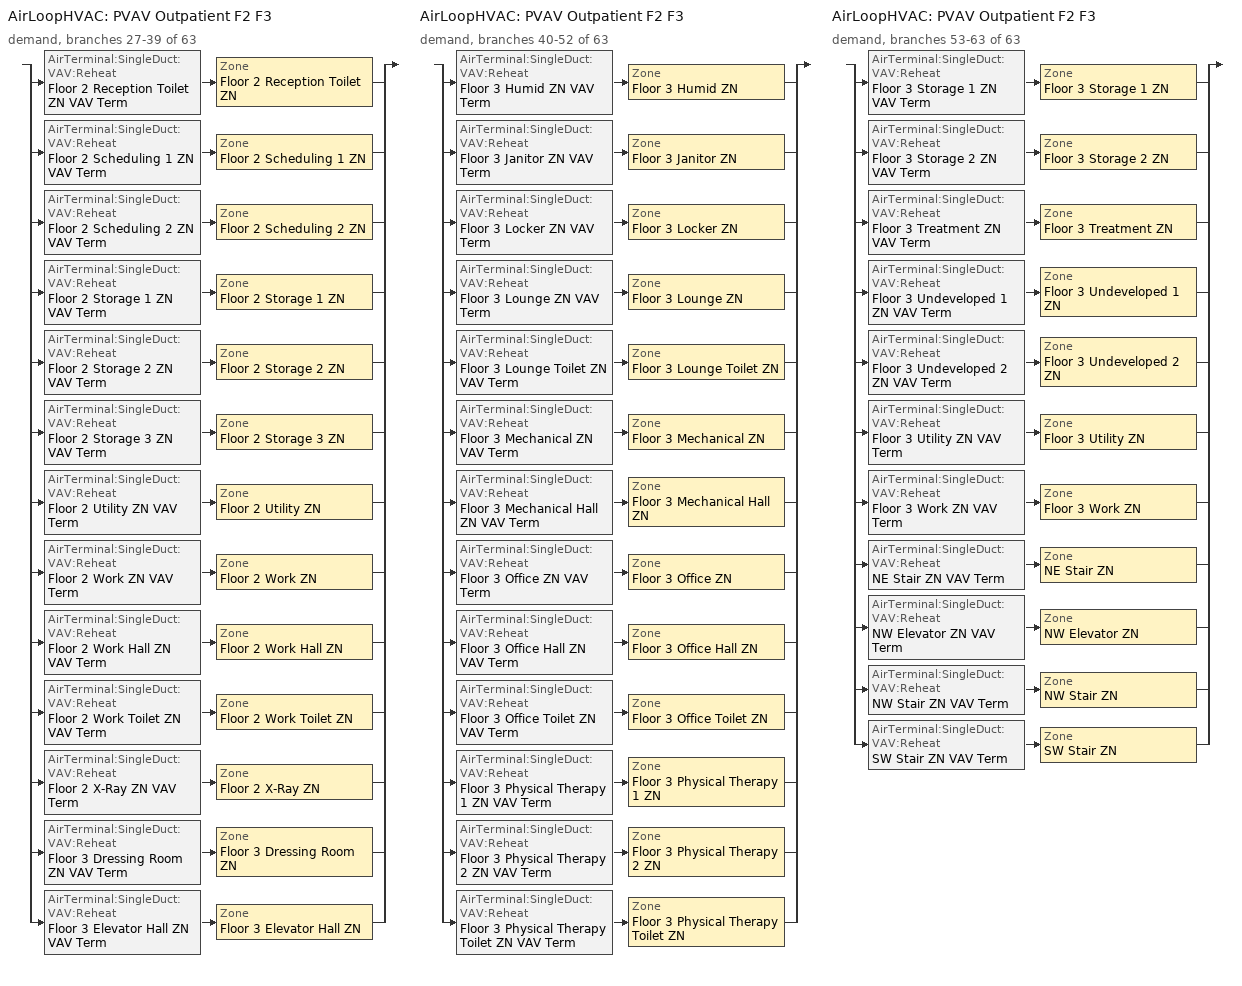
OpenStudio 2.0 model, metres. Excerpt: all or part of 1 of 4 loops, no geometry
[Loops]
AirLoopHVAC 'PVAV Outpatient F2 F3'
 demand, branches 27-39 of 63: split
  | AirTerminal:SingleDuct:VAV:Reheat 'Floor 2 Reception Toilet ZN VAV Term' > Zone 'Floor 2 Reception Toilet ZN'
  | AirTerminal:SingleDuct:VAV:Reheat 'Floor 2 Scheduling 1 ZN VAV Term' > Zone 'Floor 2 Scheduling 1 ZN'
  | AirTerminal:SingleDuct:VAV:Reheat 'Floor 2 Scheduling 2 ZN VAV Term' > Zone 'Floor 2 Scheduling 2 ZN'
  | AirTerminal:SingleDuct:VAV:Reheat 'Floor 2 Storage 1 ZN VAV Term' > Zone 'Floor 2 Storage 1 ZN'
  | AirTerminal:SingleDuct:VAV:Reheat 'Floor 2 Storage 2 ZN VAV Term' > Zone 'Floor 2 Storage 2 ZN'
  | AirTerminal:SingleDuct:VAV:Reheat 'Floor 2 Storage 3 ZN VAV Term' > Zone 'Floor 2 Storage 3 ZN'
  | AirTerminal:SingleDuct:VAV:Reheat 'Floor 2 Utility ZN VAV Term' > Zone 'Floor 2 Utility ZN'
  | AirTerminal:SingleDuct:VAV:Reheat 'Floor 2 Work ZN VAV Term' > Zone 'Floor 2 Work ZN'
  | AirTerminal:SingleDuct:VAV:Reheat 'Floor 2 Work Hall ZN VAV Term' > Zone 'Floor 2 Work Hall ZN'
  | AirTerminal:SingleDuct:VAV:Reheat 'Floor 2 Work Toilet ZN VAV Term' > Zone 'Floor 2 Work Toilet ZN'
  | AirTerminal:SingleDuct:VAV:Reheat 'Floor 2 X-Ray ZN VAV Term' > Zone 'Floor 2 X-Ray ZN'
  | AirTerminal:SingleDuct:VAV:Reheat 'Floor 3 Dressing Room ZN VAV Term' > Zone 'Floor 3 Dressing Room ZN'
  | AirTerminal:SingleDuct:VAV:Reheat 'Floor 3 Elevator Hall ZN VAV Term' > Zone 'Floor 3 Elevator Hall ZN'
AirLoopHVAC 'PVAV Outpatient F2 F3'
 demand, branches 40-52 of 63: split
  | AirTerminal:SingleDuct:VAV:Reheat 'Floor 3 Humid ZN VAV Term' > Zone 'Floor 3 Humid ZN'
  | AirTerminal:SingleDuct:VAV:Reheat 'Floor 3 Janitor ZN VAV Term' > Zone 'Floor 3 Janitor ZN'
  | AirTerminal:SingleDuct:VAV:Reheat 'Floor 3 Locker ZN VAV Term' > Zone 'Floor 3 Locker ZN'
  | AirTerminal:SingleDuct:VAV:Reheat 'Floor 3 Lounge ZN VAV Term' > Zone 'Floor 3 Lounge ZN'
  | AirTerminal:SingleDuct:VAV:Reheat 'Floor 3 Lounge Toilet ZN VAV Term' > Zone 'Floor 3 Lounge Toilet ZN'
  | AirTerminal:SingleDuct:VAV:Reheat 'Floor 3 Mechanical ZN VAV Term' > Zone 'Floor 3 Mechanical ZN'
  | AirTerminal:SingleDuct:VAV:Reheat 'Floor 3 Mechanical Hall ZN VAV Term' > Zone 'Floor 3 Mechanical Hall ZN'
  | AirTerminal:SingleDuct:VAV:Reheat 'Floor 3 Office ZN VAV Term' > Zone 'Floor 3 Office ZN'
  | AirTerminal:SingleDuct:VAV:Reheat 'Floor 3 Office Hall ZN VAV Term' > Zone 'Floor 3 Office Hall ZN'
  | AirTerminal:SingleDuct:VAV:Reheat 'Floor 3 Office Toilet ZN VAV Term' > Zone 'Floor 3 Office Toilet ZN'
  | AirTerminal:SingleDuct:VAV:Reheat 'Floor 3 Physical Therapy 1 ZN VAV Term' > Zone 'Floor 3 Physical Therapy 1 ZN'
  | AirTerminal:SingleDuct:VAV:Reheat 'Floor 3 Physical Therapy 2 ZN VAV Term' > Zone 'Floor 3 Physical Therapy 2 ZN'
  | AirTerminal:SingleDuct:VAV:Reheat 'Floor 3 Physical Therapy Toilet ZN VAV Term' > Zone 'Floor 3 Physical Therapy Toilet ZN'
AirLoopHVAC 'PVAV Outpatient F2 F3'
 demand, branches 53-63 of 63: split
  | AirTerminal:SingleDuct:VAV:Reheat 'Floor 3 Storage 1 ZN VAV Term' > Zone 'Floor 3 Storage 1 ZN'
  | AirTerminal:SingleDuct:VAV:Reheat 'Floor 3 Storage 2 ZN VAV Term' > Zone 'Floor 3 Storage 2 ZN'
  | AirTerminal:SingleDuct:VAV:Reheat 'Floor 3 Treatment ZN VAV Term' > Zone 'Floor 3 Treatment ZN'
  | AirTerminal:SingleDuct:VAV:Reheat 'Floor 3 Undeveloped 1 ZN VAV Term' > Zone 'Floor 3 Undeveloped 1 ZN'
  | AirTerminal:SingleDuct:VAV:Reheat 'Floor 3 Undeveloped 2 ZN VAV Term' > Zone 'Floor 3 Undeveloped 2 ZN'
  | AirTerminal:SingleDuct:VAV:Reheat 'Floor 3 Utility ZN VAV Term' > Zone 'Floor 3 Utility ZN'
  | AirTerminal:SingleDuct:VAV:Reheat 'Floor 3 Work ZN VAV Term' > Zone 'Floor 3 Work ZN'
  | AirTerminal:SingleDuct:VAV:Reheat 'NE Stair ZN VAV Term' > Zone 'NE Stair ZN'
  | AirTerminal:SingleDuct:VAV:Reheat 'NW Elevator ZN VAV Term' > Zone 'NW Elevator ZN'
  | AirTerminal:SingleDuct:VAV:Reheat 'NW Stair ZN VAV Term' > Zone 'NW Stair ZN'
  | AirTerminal:SingleDuct:VAV:Reheat 'SW Stair ZN VAV Term' > Zone 'SW Stair ZN'
[Sizing:Zone] Zone Cooling Design Supply Air Temperature Input Method=SupplyAirTemperature; Zone Cooling Design Supply Air Temperature {C}=12.7778; Zone Cooling Design Supply Air Temperature Difference {deltaC}=11.11; Zone Heating Design Supply Air Temperature Input Method=SupplyAirTemperature; Zone Heating Design Supply Air Temperature {C}=50; Zone Heating Design Supply Air Temperature Difference {deltaC}=11.11; Zone Cooling Design Supply Air Humidity Ratio {kg-H2O/kg-air}=0.0085; Zone Heating Design Supply Air Humidity Ratio {kg-H2O/kg-air}=0.008; Heating Design Air Flow Method=DesignDay; Account for Dedicated Outdoor Air System=No; Dedicated Outdoor Air System Control Strategy=NeutralSupplyAir; Dedicated Outdoor Air Low Setpoint Temperature for Design {C}=autosize; Dedicated Outdoor Air High Setpoint Temperature for Design {C}=autosize
Name | Cooling Design Air Flow Method | Cooling Minimum Air Flow per Zone Floor Area {m3/s-m2}
Floor 2 Scheduling 1 ZN; Floor 3 Locker ZN; NE Stair ZN; Floor 2 Storage 3 ZN; NW Stair ZN; Floor 3 Office Hall ZN; Floor 3 Mechanical Hall ZN; NW Elevator ZN; Floor 2 Storage 1 ZN; Floor 3 Lounge ZN; Floor 3 Humid ZN; Floor 3 Elevator Hall ZN; Floor 3 Utility ZN; Floor 2 Storage 2 ZN; Floor 2 Utility ZN; Floor 3 Undeveloped 2 ZN; Floor 3 Janitor ZN; Floor 2 X-Ray ZN; Floor 2 Work Hall ZN; SW Stair ZN; Floor 3 Work ZN; Floor 2 Work ZN; Floor 3 Storage 2 ZN; Floor 2 Scheduling 2 ZN; Floor 3 Storage 1 ZN; Floor 3 Mechanical ZN; Floor 3 Dressing Room ZN; Floor 3 Office ZN; Floor 3 Undeveloped 1 ZN | DesignDay
Floor 3 Physical Therapy 1 ZN; Floor 3 Physical Therapy 2 ZN; Floor 3 Treatment ZN | DesignDayWithLimit | 0.00508
Floor 3 Office Toilet ZN; Floor 3 Lounge Toilet ZN; Floor 2 Reception Toilet ZN; Floor 3 Physical Therapy Toilet ZN; Floor 2 Work Toilet ZN | DesignDayWithLimit | 0.00846667
[Zone equipment]
Floor 2 Scheduling 1 ZN: Floor 2 Scheduling 1 ZN VAV Term
Floor 3 Locker ZN: Floor 3 Locker ZN VAV Term
NE Stair ZN: NE Stair ZN VAV Term
Floor 2 Storage 3 ZN: Floor 2 Storage 3 ZN VAV Term
Floor 3 Physical Therapy 1 ZN: Floor 3 Physical Therapy 1 ZN VAV Term
NW Stair ZN: NW Stair ZN VAV Term
Floor 3 Physical Therapy 2 ZN: Floor 3 Physical Therapy 2 ZN VAV Term
Floor 3 Office Hall ZN: Floor 3 Office Hall ZN VAV Term
Floor 3 Mechanical Hall ZN: Floor 3 Mechanical Hall ZN VAV Term
Floor 3 Office Toilet ZN: Floor 3 Office Toilet ZN VAV Term, Floor 3 Office Toilet ZN Exhaust Fan
Floor 3 Lounge Toilet ZN: Floor 3 Lounge Toilet ZN VAV Term, Floor 3 Lounge Toilet ZN Exhaust Fan
NW Elevator ZN: NW Elevator ZN VAV Term
Floor 2 Storage 1 ZN: Floor 2 Storage 1 ZN VAV Term
Floor 3 Lounge ZN: Floor 3 Lounge ZN VAV Term
Floor 3 Humid ZN: Floor 3 Humid ZN VAV Term
Floor 3 Elevator Hall ZN: Floor 3 Elevator Hall ZN VAV Term
Floor 3 Treatment ZN: Floor 3 Treatment ZN VAV Term
Floor 2 Reception Toilet ZN: Floor 2 Reception Toilet ZN VAV Term, Floor 2 Reception Toilet ZN Exhaust Fan
Floor 3 Utility ZN: Floor 3 Utility ZN VAV Term
Floor 2 Storage 2 ZN: Floor 2 Storage 2 ZN VAV Term
Floor 2 Utility ZN: Floor 2 Utility ZN VAV Term
Floor 3 Undeveloped 2 ZN: Floor 3 Undeveloped 2 ZN VAV Term
Floor 3 Physical Therapy Toilet ZN: Floor 3 Physical Therapy Toilet ZN VAV Term, Floor 3 Physical Therapy Toilet ZN Exhaust Fan
Floor 3 Janitor ZN: Floor 3 Janitor ZN VAV Term
Floor 2 X-Ray ZN: Floor 2 X-Ray ZN VAV Term, Floor 2 X-Ray ZN Exhaust Fan
Floor 2 Work Hall ZN: Floor 2 Work Hall ZN VAV Term
SW Stair ZN: SW Stair ZN VAV Term
Floor 2 Work Toilet ZN: Floor 2 Work Toilet ZN VAV Term, Floor 2 Work Toilet ZN Exhaust Fan
Floor 3 Work ZN: Floor 3 Work ZN VAV Term
Floor 2 Work ZN: Floor 2 Work ZN VAV Term
Floor 3 Storage 2 ZN: Floor 3 Storage 2 ZN VAV Term
Floor 2 Scheduling 2 ZN: Floor 2 Scheduling 2 ZN VAV Term
Floor 3 Storage 1 ZN: Floor 3 Storage 1 ZN VAV Term
Floor 3 Mechanical ZN: Floor 3 Mechanical ZN VAV Term
Floor 3 Dressing Room ZN: Floor 3 Dressing Room ZN VAV Term
Floor 3 Office ZN: Floor 3 Office ZN VAV Term
Floor 3 Undeveloped 1 ZN: Floor 3 Undeveloped 1 ZN VAV Term
[AirTerminal:SingleDuct:VAV:Reheat] Availability Schedule=Always On Discrete; Maximum Air Flow Rate {m3/s}=AutoSize; Zone Minimum Air Flow Input Method=Constant; Fixed Minimum Air Flow Rate {m3/s}=0; Maximum Hot Water or Steam Flow Rate {m3/s}=AutoSize; Minimum Hot Water or Steam Flow Rate {m3/s}=0; Convergence Tolerance=0.001; Damper Heating Action=Normal; Maximum Flow per Zone Floor Area During Reheat {m3/s-m2}=AutoSize; Maximum Flow Fraction During Reheat=AutoSize; Maximum Reheat Air Temperature {C}=35; Control For Outdoor Air=No
Name | Constant Minimum Air Flow Fraction | Reheat Coil
Floor 2 Reception Toilet ZN VAV Term | 1 | Floor 2 Reception Toilet ZN Rht Coil
Floor 2 Scheduling 1 ZN VAV Term | 0.271165 | Floor 2 Scheduling 1 ZN Rht Coil
Floor 2 Scheduling 2 ZN VAV Term | 0.263967 | Floor 2 Scheduling 2 ZN Rht Coil
Floor 2 Storage 1 ZN VAV Term | 0.366122 | Floor 2 Storage 1 ZN Rht Coil
Floor 2 Storage 2 ZN VAV Term | 0.452623 | Floor 2 Storage 2 ZN Rht Coil
Floor 2 Storage 3 ZN VAV Term | 0.403481 | Floor 2 Storage 3 ZN Rht Coil
Floor 2 Utility ZN VAV Term | 0.205943 | Floor 2 Utility ZN Rht Coil
Floor 2 Work ZN VAV Term | 0.267417 | Floor 2 Work ZN Rht Coil
Floor 2 Work Hall ZN VAV Term | 0.2 | Floor 2 Work Hall ZN Rht Coil
Floor 2 Work Toilet ZN VAV Term | 1 | Floor 2 Work Toilet ZN Rht Coil
Floor 2 X-Ray ZN VAV Term | 1 | Floor 2 X-Ray ZN Rht Coil
Floor 3 Dressing Room ZN VAV Term | 0.2 | Floor 3 Dressing Room ZN Rht Coil
Floor 3 Elevator Hall ZN VAV Term | 0.226783 | Floor 3 Elevator Hall ZN Rht Coil
Floor 3 Humid ZN VAV Term | 0.2 | Floor 3 Humid ZN Rht Coil
Floor 3 Janitor ZN VAV Term | 0.268622 | Floor 3 Janitor ZN Rht Coil
Floor 3 Locker ZN VAV Term | 0.206939 | Floor 3 Locker ZN Rht Coil
Floor 3 Lounge ZN VAV Term | 0.209423 | Floor 3 Lounge ZN Rht Coil
Floor 3 Lounge Toilet ZN VAV Term | 1 | Floor 3 Lounge Toilet ZN Rht Coil
Floor 3 Mechanical ZN VAV Term | 0.2 | Floor 3 Mechanical ZN Rht Coil
Floor 3 Mechanical Hall ZN VAV Term | 0.2 | Floor 3 Mechanical Hall ZN Rht Coil
Floor 3 Office ZN VAV Term | 0.211743 | Floor 3 Office ZN Rht Coil
Floor 3 Office Hall ZN VAV Term | 0.2 | Floor 3 Office Hall ZN Rht Coil
Floor 3 Office Toilet ZN VAV Term | 1 | Floor 3 Office Toilet ZN Rht Coil
Floor 3 Physical Therapy 1 ZN VAV Term | 0.697995 | Floor 3 Physical Therapy 1 ZN Rht Coil
Floor 3 Physical Therapy 2 ZN VAV Term | 1 | Floor 3 Physical Therapy 2 ZN Rht Coil
Floor 3 Physical Therapy Toilet ZN VAV Term | 1 | Floor 3 Physical Therapy Toilet ZN Rht Coil
Floor 3 Storage 1 ZN VAV Term | 0.441307 | Floor 3 Storage 1 ZN Rht Coil
Floor 3 Storage 2 ZN VAV Term | 0.374443 | Floor 3 Storage 2 ZN Rht Coil
Floor 3 Treatment ZN VAV Term | 1 | Floor 3 Treatment ZN Rht Coil
Floor 3 Undeveloped 1 ZN VAV Term | 0.306785 | Floor 3 Undeveloped 1 ZN Rht Coil
Floor 3 Undeveloped 2 ZN VAV Term | 0.295745 | Floor 3 Undeveloped 2 ZN Rht Coil
Floor 3 Utility ZN VAV Term | 0.58841 | Floor 3 Utility ZN Rht Coil
Floor 3 Work ZN VAV Term | 0.2 | Floor 3 Work ZN Rht Coil
NE Stair ZN VAV Term | 0.2 | NE Stair ZN Rht Coil
NW Elevator ZN VAV Term | 0.2 | NW Elevator ZN Rht Coil
NW Stair ZN VAV Term | 0.2 | NW Stair ZN Rht Coil
SW Stair ZN VAV Term | 0.2 | SW Stair ZN Rht Coil
[Coil:Heating:Electric] Availability Schedule=Always On Discrete
Floor 2 Reception Toilet ZN Rht Coil; Floor 2 Scheduling 1 ZN Rht Coil; Floor 2 Scheduling 2 ZN Rht Coil; Floor 2 Storage 1 ZN Rht Coil; Floor 2 Storage 2 ZN Rht Coil; Floor 2 Storage 3 ZN Rht Coil; Floor 2 Utility ZN Rht Coil; Floor 2 Work ZN Rht Coil; Floor 2 Work Hall ZN Rht Coil; Floor 2 Work Toilet ZN Rht Coil; Floor 2 X-Ray ZN Rht Coil; Floor 3 Dressing Room ZN Rht Coil; Floor 3 Elevator Hall ZN Rht Coil; Floor 3 Humid ZN Rht Coil; Floor 3 Janitor ZN Rht Coil; Floor 3 Locker ZN Rht Coil; Floor 3 Lounge ZN Rht Coil; Floor 3 Lounge Toilet ZN Rht Coil; Floor 3 Mechanical ZN Rht Coil; Floor 3 Mechanical Hall ZN Rht Coil; Floor 3 Office ZN Rht Coil; Floor 3 Office Hall ZN Rht Coil; Floor 3 Office Toilet ZN Rht Coil; Floor 3 Physical Therapy 1 ZN Rht Coil; Floor 3 Physical Therapy 2 ZN Rht Coil; Floor 3 Physical Therapy Toilet ZN Rht Coil; Floor 3 Storage 1 ZN Rht Coil; Floor 3 Storage 2 ZN Rht Coil; Floor 3 Treatment ZN Rht Coil; Floor 3 Undeveloped 1 ZN Rht Coil; Floor 3 Undeveloped 2 ZN Rht Coil; Floor 3 Utility ZN Rht Coil; Floor 3 Work ZN Rht Coil; NE Stair ZN Rht Coil; NW Elevator ZN Rht Coil; NW Stair ZN Rht Coil; SW Stair ZN Rht Coil
[Fan:ZoneExhaust] Availability Schedule=OutPatientHealthCare BLDG_OA_SCH; System Availability Manager Coupling Mode=Decoupled
Name | Fan Efficiency | Pressure Rise {Pa} | Maximum Flow Rate {m3/s}
Floor 2 Reception Toilet ZN Exhaust Fan | 0.31 | 249 | 0.0991028
Floor 2 Work Toilet ZN Exhaust Fan; Floor 3 Office Toilet ZN Exhaust Fan | 0.31 | 249 | 0.0424726
Floor 2 X-Ray ZN Exhaust Fan | 0.16 | 125 | 0.8495
Floor 3 Lounge Toilet ZN Exhaust Fan | 0.31 | 249 | 0.151014
Floor 3 Physical Therapy Toilet ZN Exhaust Fan | 0.31 | 249 | 0.0660685
[Schedule:Ruleset]
OutPatientHealthCare BLDG_OA_SCH: Default Day Schedule=OutPatientHealthCare BLDG_OA_SCH Default; Summer Design Day Schedule=OutPatientHealthCare BLDG_OA_SCH Summer Design Day; Winter Design Day Schedule=OutPatientHealthCare BLDG_OA_SCH Winter Design Day
[Schedule:Day]
OutPatientHealthCare BLDG_OA_SCH Default: 24, 0, 0
OutPatientHealthCare BLDG_OA_SCH Winter Design Day; OutPatientHealthCare BLDG_OA_SCH Summer Design Day; OutPatientHealthCare BLDG_OA_SCH WntrDsn|SmrDsn|Sat|Wkdy Day: 6, 0, 0, 18, 0, 1, 24, 0, 0
[Schedule:Rule]
Schedule Rule 26: Schedule Ruleset=OutPatientHealthCare BLDG_OA_SCH; Rule Order=0; Day Schedule=OutPatientHealthCare BLDG_OA_SCH WntrDsn|SmrDsn|Sat|Wkdy Day; Apply Monday=Yes; Apply Tuesday=Yes; Apply Wednesday=Yes; Apply Thursday=Yes; Apply Friday=Yes; Apply Saturday=Yes; Date Specification Type=DateRange; Start Month=1; Start Day=1; End Month=12; End Day=31
[Schedule:Constant]
Always On Discrete: Value=1
